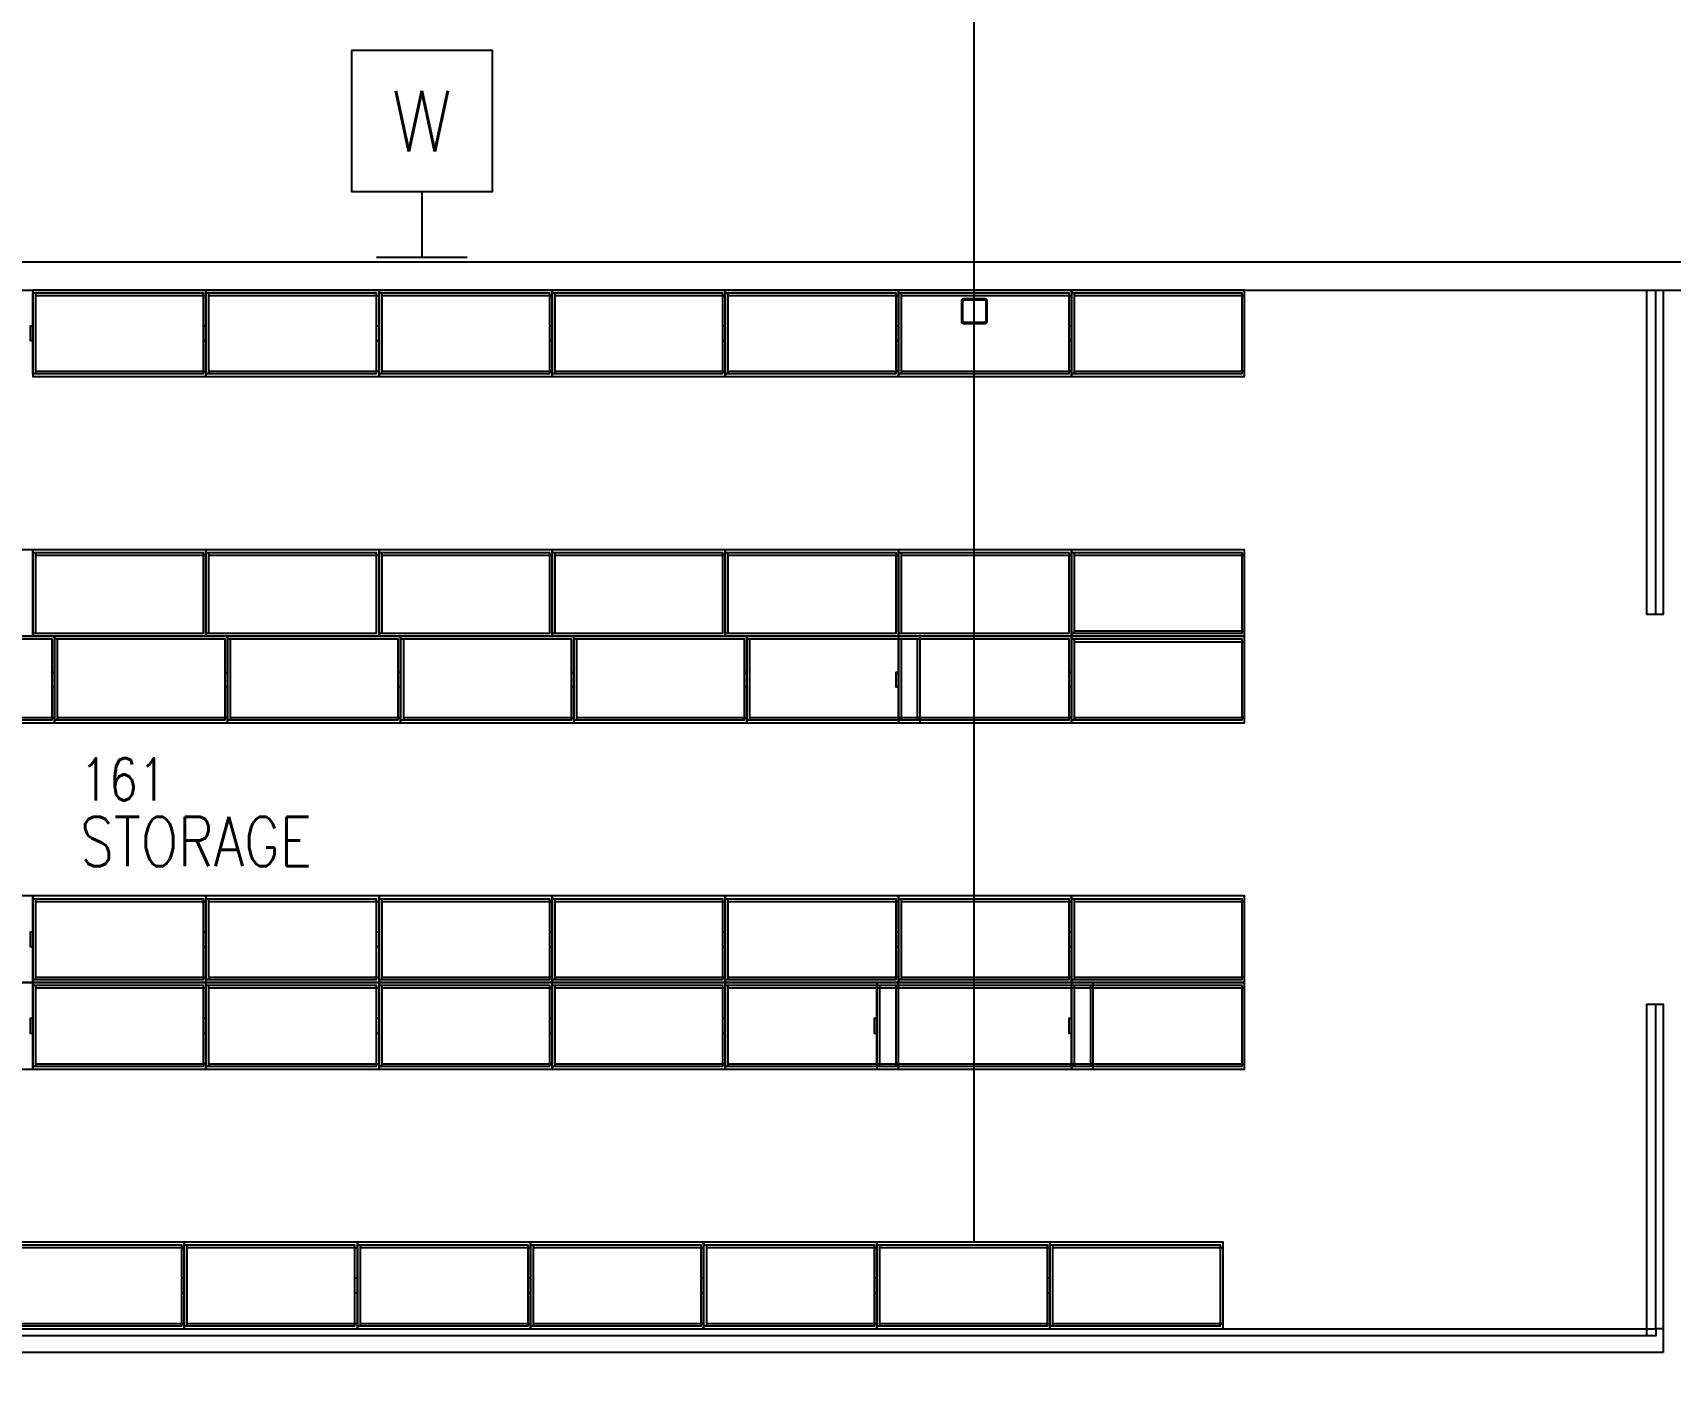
# Model space of a CAD drawing. Header units: millimetres. Extents: x 626570 to 643256, y 6233 to 11343.
# Drawn here: x 627265 to 627722, y 10588.5 to 10964.3 of the extents above; entities that cross this region are included whole.
import ezdxf
from ezdxf.enums import TextEntityAlignment as Align

# ---------------------------------------------------------------- set-up
doc = ezdxf.new("R2010")
doc.units = ezdxf.units.MM
doc.header["$LTSCALE"] = 4000
doc.header["$MEASUREMENT"] = 0
doc.linetypes.add('DASHDOT', pattern=[1, 0.5, -0.25, 0, -0.25])
doc.layers.get('0').update_dxf_attribs({"linetype": 'CONTINUOUS'})
for name, color, linetype in [('2012-201_WALL-FLEXWALL', 7, 'CONTINUOUS'), ('LTG', 6, 'CONTINUOUS'), ('MASTERFOUNDATION_1', 4, 'DASHDOT'), ('MASTERFOUNDATION_25', 7, 'CONTINUOUS'), ('MOVABLE_FURNISH48', 4, 'CONTINUOUS'), ('ROOM-NAME', 4, 'CONTINUOUS'), ('ROOM-NUMBER', 3, 'CONTINUOUS'), ('WALL-GYPSUM-BOARD', 7, 'CONTINUOUS')]:
    doc.layers.add(name, color=color, linetype=linetype)
doc.styles.add('3', font='romans.shx', dxfattribs={"width": 0.8, "height": 1500})
doc.styles.add('3-5', font='romans.shx', dxfattribs={"width": 0.8, "height": 1750})
doc.styles.get("Standard").update_dxf_attribs({"font": 'simplex.shx'})

# ---------------------------------------------------------------- blocks, each defined once
blk = doc.blocks.new('WUP')
for p, q in [((0, 465), (0, 0)), ((-322, 0), (322, 0))]:
    blk.add_line(p, q)
blk.add_lwpolyline([(-500, 1465), (-500, 465), (500, 465), (500, 1465)], close=True)
blk.add_text('W', height=430).set_placement((0, 965), align=Align.MIDDLE)
blk = doc.blocks.new('ROOM-NAME')
at = {"layer": 'ROOM-NAME', "style": '3-5', "width": 0.8}
for tag, p in [('ROOM1', (0, -4.3)), ('ROOM2', (0, -8.95))]:
    blk.add_attdef(tag, p, '', height=3.5, dxfattribs=at)
at = {"layer": 'ROOM-NUMBER', "style": '3', "width": 0.8}
blk.add_attdef('ROOM', (0, 0.35), '', height=3, dxfattribs=at)

msp = doc.modelspace()

# ---------------------------------------------------------------- linework, layer by layer
at = {"layer": '2012-201_WALL-FLEXWALL', "linetype": 'Continuous'}
for p, q in [((627255, 10900.39), (629388.86, 10900.39)), ((627255, 10892.51), (629388.86, 10892.51))]:
    msp.add_line(p, q, dxfattribs=at)
at = {"layer": 'MASTERFOUNDATION_1', "linetype": 'DASHDOT'}
for p, q in [((627527.76, 6626.93), (627527.76, 11123.23)), ((643023.86, 10886.61), (626796.64, 10886.61))]:
    msp.add_line(p, q, dxfattribs=at)
at = {"layer": 'MASTERFOUNDATION_25', "linetype": 'Continuous', "flags": 128}
for points in [[(627524.88, 10890.11), (627530.64, 10890.11), (627530.66, 10890.11), (627530.68, 10890.11), (627530.7, 10890.1), (627530.73, 10890.1), (627530.75, 10890.1), (627530.77, 10890.09), (627530.79, 10890.09), (627530.81, 10890.08), (627530.83, 10890.08), (627530.85, 10890.07), (627530.87, 10890.06), (627530.89, 10890.05), (627530.91, 10890.05), (627530.93, 10890.04), (627530.95, 10890.03), (627530.97, 10890.01), (627530.99, 10890), (627531, 10889.99), (627531.02, 10889.98), (627531.04, 10889.96), (627531.05, 10889.95), (627531.07, 10889.93), (627531.09, 10889.92), (627531.1, 10889.9), (627531.11, 10889.89), (627531.13, 10889.87), (627531.14, 10889.85), (627531.15, 10889.83), (627531.17, 10889.82), (627531.18, 10889.8), (627531.19, 10889.78), (627531.2, 10889.76), (627531.21, 10889.74), (627531.21, 10889.72), (627531.22, 10889.7), (627531.23, 10889.68), (627531.24, 10889.66), (627531.24, 10889.64), (627531.25, 10889.62), (627531.25, 10889.59), (627531.25, 10889.57), (627531.26, 10889.55), (627531.26, 10889.53), (627531.26, 10889.51), (627531.26, 10889.49), (627531.26, 10883.73), (627531.26, 10883.71), (627531.26, 10883.69), (627531.26, 10883.66), (627531.25, 10883.64), (627531.25, 10883.62), (627531.25, 10883.6), (627531.24, 10883.58), (627531.24, 10883.56), (627531.23, 10883.54), (627531.22, 10883.52), (627531.21, 10883.5), (627531.21, 10883.48), (627531.2, 10883.46), (627531.19, 10883.44), (627531.18, 10883.42), (627531.17, 10883.4), (627531.15, 10883.38), (627531.14, 10883.36), (627531.13, 10883.35), (627531.11, 10883.33), (627531.1, 10883.31), (627531.09, 10883.3), (627531.07, 10883.28), (627531.05, 10883.27), (627531.04, 10883.25), (627531.02, 10883.24), (627531, 10883.23), (627530.99, 10883.21), (627530.97, 10883.2), (627530.95, 10883.19), (627530.93, 10883.18), (627530.91, 10883.17), (627530.89, 10883.16), (627530.87, 10883.15), (627530.85, 10883.15), (627530.83, 10883.14), (627530.81, 10883.13), (627530.79, 10883.13), (627530.77, 10883.12), (627530.75, 10883.12), (627530.73, 10883.11), (627530.7, 10883.11), (627530.68, 10883.11), (627530.66, 10883.11), (627530.64, 10883.11), (627524.88, 10883.11), (627524.86, 10883.11), (627524.84, 10883.11), (627524.82, 10883.11), (627524.8, 10883.11), (627524.77, 10883.12), (627524.75, 10883.12), (627524.73, 10883.13), (627524.71, 10883.13), (627524.69, 10883.14), (627524.67, 10883.15), (627524.65, 10883.15), (627524.63, 10883.16), (627524.61, 10883.17), (627524.59, 10883.18), (627524.57, 10883.19), (627524.55, 10883.2), (627524.53, 10883.21), (627524.52, 10883.23), (627524.5, 10883.24), (627524.48, 10883.25), (627524.47, 10883.27), (627524.45, 10883.28), (627524.43, 10883.3), (627524.42, 10883.31), (627524.41, 10883.33), (627524.39, 10883.35), (627524.38, 10883.36), (627524.37, 10883.38), (627524.35, 10883.4), (627524.34, 10883.42), (627524.33, 10883.44), (627524.32, 10883.46), (627524.31, 10883.48), (627524.31, 10883.5), (627524.3, 10883.52), (627524.29, 10883.54), (627524.28, 10883.56), (627524.28, 10883.58), (627524.27, 10883.6), (627524.27, 10883.62), (627524.27, 10883.64), (627524.26, 10883.66), (627524.26, 10883.69), (627524.26, 10883.71), (627524.26, 10883.73), (627524.26, 10889.49), (627524.26, 10889.51), (627524.26, 10889.53), (627524.26, 10889.55), (627524.27, 10889.57), (627524.27, 10889.59), (627524.27, 10889.62), (627524.28, 10889.64), (627524.28, 10889.66), (627524.29, 10889.68), (627524.3, 10889.7), (627524.31, 10889.72), (627524.31, 10889.74), (627524.32, 10889.76), (627524.33, 10889.78), (627524.34, 10889.8), (627524.35, 10889.82), (627524.37, 10889.83), (627524.38, 10889.85), (627524.39, 10889.87), (627524.41, 10889.89), (627524.42, 10889.9), (627524.43, 10889.92), (627524.45, 10889.93), (627524.47, 10889.95), (627524.48, 10889.96), (627524.5, 10889.98), (627524.52, 10889.99), (627524.53, 10890), (627524.55, 10890.01), (627524.57, 10890.03), (627524.59, 10890.04), (627524.61, 10890.05), (627524.63, 10890.05), (627524.65, 10890.06), (627524.67, 10890.07), (627524.69, 10890.08), (627524.71, 10890.08), (627524.73, 10890.09), (627524.75, 10890.09), (627524.77, 10890.1), (627524.8, 10890.1), (627524.82, 10890.1), (627524.84, 10890.11), (627524.86, 10890.11), (627524.88, 10890.11)], [(627524.88, 10889.8), (627530.64, 10889.8), (627530.65, 10889.8), (627530.66, 10889.79), (627530.67, 10889.79), (627530.68, 10889.79), (627530.69, 10889.79), (627530.7, 10889.79), (627530.71, 10889.79), (627530.72, 10889.78), (627530.73, 10889.78), (627530.74, 10889.78), (627530.75, 10889.77), (627530.76, 10889.77), (627530.77, 10889.76), (627530.78, 10889.76), (627530.79, 10889.75), (627530.8, 10889.75), (627530.81, 10889.74), (627530.82, 10889.74), (627530.83, 10889.73), (627530.84, 10889.72), (627530.85, 10889.72), (627530.85, 10889.71), (627530.86, 10889.7), (627530.87, 10889.69), (627530.88, 10889.69), (627530.88, 10889.68), (627530.89, 10889.67), (627530.89, 10889.66), (627530.9, 10889.65), (627530.91, 10889.64), (627530.91, 10889.63), (627530.92, 10889.62), (627530.92, 10889.61), (627530.92, 10889.6), (627530.93, 10889.59), (627530.93, 10889.58), (627530.94, 10889.57), (627530.94, 10889.56), (627530.94, 10889.55), (627530.94, 10889.54), (627530.94, 10889.53), (627530.95, 10889.52), (627530.95, 10889.51), (627530.95, 10889.5), (627530.95, 10889.49), (627530.95, 10883.73), (627530.95, 10883.72), (627530.95, 10883.71), (627530.95, 10883.7), (627530.94, 10883.69), (627530.94, 10883.68), (627530.94, 10883.67), (627530.94, 10883.66), (627530.94, 10883.64), (627530.93, 10883.63), (627530.93, 10883.62), (627530.92, 10883.61), (627530.92, 10883.6), (627530.92, 10883.59), (627530.91, 10883.59), (627530.91, 10883.58), (627530.9, 10883.57), (627530.89, 10883.56), (627530.89, 10883.55), (627530.88, 10883.54), (627530.88, 10883.53), (627530.87, 10883.52), (627530.86, 10883.52), (627530.85, 10883.51), (627530.85, 10883.5), (627530.84, 10883.49), (627530.83, 10883.49), (627530.82, 10883.48), (627530.81, 10883.47), (627530.8, 10883.47), (627530.79, 10883.46), (627530.78, 10883.46), (627530.77, 10883.45), (627530.76, 10883.45), (627530.75, 10883.44), (627530.74, 10883.44), (627530.73, 10883.44), (627530.72, 10883.43), (627530.71, 10883.43), (627530.7, 10883.43), (627530.69, 10883.43), (627530.68, 10883.42), (627530.67, 10883.42), (627530.66, 10883.42), (627530.65, 10883.42), (627530.64, 10883.42), (627524.88, 10883.42), (627524.87, 10883.42), (627524.86, 10883.42), (627524.85, 10883.42), (627524.84, 10883.42), (627524.83, 10883.43), (627524.82, 10883.43), (627524.81, 10883.43), (627524.8, 10883.43), (627524.79, 10883.44), (627524.78, 10883.44), (627524.77, 10883.44), (627524.76, 10883.45), (627524.75, 10883.45), (627524.74, 10883.46), (627524.73, 10883.46), (627524.72, 10883.47), (627524.71, 10883.47), (627524.7, 10883.48), (627524.69, 10883.49), (627524.68, 10883.49), (627524.68, 10883.5), (627524.67, 10883.51), (627524.66, 10883.52), (627524.65, 10883.52), (627524.65, 10883.53), (627524.64, 10883.54), (627524.63, 10883.55), (627524.63, 10883.56), (627524.62, 10883.57), (627524.61, 10883.58), (627524.61, 10883.59), (627524.6, 10883.59), (627524.6, 10883.6), (627524.6, 10883.61), (627524.59, 10883.62), (627524.59, 10883.63), (627524.59, 10883.64), (627524.58, 10883.66), (627524.58, 10883.67), (627524.58, 10883.68), (627524.58, 10883.69), (627524.57, 10883.7), (627524.57, 10883.71), (627524.57, 10883.72), (627524.57, 10883.73), (627524.57, 10889.49), (627524.57, 10889.5), (627524.57, 10889.51), (627524.57, 10889.52), (627524.58, 10889.53), (627524.58, 10889.54), (627524.58, 10889.55), (627524.58, 10889.56), (627524.59, 10889.57), (627524.59, 10889.58), (627524.59, 10889.59), (627524.6, 10889.6), (627524.6, 10889.61), (627524.6, 10889.62), (627524.61, 10889.63), (627524.61, 10889.64), (627524.62, 10889.65), (627524.63, 10889.66), (627524.63, 10889.67), (627524.64, 10889.68), (627524.65, 10889.69), (627524.65, 10889.69), (627524.66, 10889.7), (627524.67, 10889.71), (627524.68, 10889.72), (627524.68, 10889.72), (627524.69, 10889.73), (627524.7, 10889.74), (627524.71, 10889.74), (627524.72, 10889.75), (627524.73, 10889.75), (627524.74, 10889.76), (627524.75, 10889.76), (627524.76, 10889.77), (627524.77, 10889.77), (627524.78, 10889.78), (627524.79, 10889.78), (627524.8, 10889.78), (627524.81, 10889.79), (627524.82, 10889.79), (627524.83, 10889.79), (627524.84, 10889.79), (627524.85, 10889.79), (627524.86, 10889.79), (627524.87, 10889.8), (627524.88, 10889.8)]]:
    msp.add_lwpolyline(points, close=True, dxfattribs=at)
at = {"layer": 'MOVABLE_FURNISH48', "linetype": 'Continuous'}
for p, q in [((627265.75, 10891.76), (627265.75, 10869.11)), ((627265.75, 10891), (627313.31, 10891)), ((627314.07, 10891.76), (627314.07, 10869.11)), ((627314.07, 10891), (627361.63, 10891)), ((627362.38, 10891.76), (627362.38, 10869.11)), ((627362.38, 10891), (627409.94, 10891)), ((627410.7, 10891.76), (627410.7, 10869.11)), ((627410.7, 10891), (627458.26, 10891)), ((627459.02, 10891.76), (627459.02, 10869.11)), ((627459.02, 10891), (627506.58, 10891)), ((627507.33, 10891.76), (627507.33, 10869.11)), ((627507.33, 10891), (627554.89, 10891)), ((627555.65, 10891.76), (627555.65, 10869.11)), ((627555.65, 10891), (627603.21, 10891)), ((627265.75, 10869.87), (627313.31, 10869.87)), ((627314.07, 10869.87), (627361.63, 10869.87)), ((627362.38, 10869.87), (627409.94, 10869.87)), ((627410.7, 10869.87), (627458.26, 10869.87)), ((627459.02, 10869.87), (627506.58, 10869.87)), ((627507.33, 10869.87), (627554.89, 10869.87)), ((627555.65, 10869.87), (627603.21, 10869.87)), ((627265.75, 10819.28), (627265.75, 10796.64)), ((627265.75, 10818.53), (627313.31, 10818.53)), ((627314.07, 10819.28), (627314.07, 10796.64)), ((627314.07, 10818.53), (627361.63, 10818.53)), ((627362.38, 10819.28), (627362.38, 10796.64)), ((627362.38, 10818.53), (627409.94, 10818.53)), ((627410.7, 10819.28), (627410.7, 10796.64)), ((627410.7, 10818.53), (627458.26, 10818.53)), ((627459.02, 10819.28), (627459.02, 10796.64)), ((627459.02, 10818.53), (627506.58, 10818.53)), ((627507.33, 10819.28), (627507.33, 10796.64)), ((627507.33, 10818.53), (627554.89, 10818.53)), ((627555.65, 10819.28), (627555.65, 10796.64)), ((627555.65, 10818.53), (627603.21, 10818.53)), ((627271.79, 10795.13), (627271.79, 10772.48)), ((627320.11, 10795.13), (627320.11, 10772.48)), ((627368.42, 10795.13), (627368.42, 10772.48)), ((627416.74, 10795.13), (627416.74, 10772.48)), ((627465.06, 10795.13), (627465.06, 10772.48)), ((627507.33, 10795.13), (627507.33, 10772.48)), ((627555.65, 10797.39), (627603.21, 10797.39)), ((627555.65, 10795.13), (627555.65, 10772.48)), ((627555.65, 10794.37), (627603.21, 10794.37)), ((627223.47, 10773.23), (627271.03, 10773.23)), ((627271.79, 10773.23), (627319.35, 10773.23)), ((627320.11, 10773.23), (627367.67, 10773.23)), ((627368.42, 10773.23), (627415.98, 10773.23)), ((627416.74, 10773.23), (627464.3, 10773.23)), ((627465.06, 10773.23), (627512.62, 10773.23)), ((627507.33, 10773.23), (627554.89, 10773.23)), ((627555.65, 10773.23), (627603.21, 10773.23)), ((627265.75, 10722.65), (627265.75, 10700)), ((627265.75, 10721.9), (627313.31, 10721.9)), ((627314.07, 10722.65), (627314.07, 10700)), ((627314.07, 10721.9), (627361.63, 10721.9)), ((627362.38, 10722.65), (627362.38, 10700)), ((627362.38, 10721.9), (627409.94, 10721.9)), ((627410.7, 10722.65), (627410.7, 10700)), ((627410.7, 10721.9), (627458.26, 10721.9)), ((627459.02, 10722.65), (627459.02, 10700)), ((627459.02, 10721.9), (627506.58, 10721.9)), ((627507.33, 10722.65), (627507.33, 10700)), ((627507.33, 10721.9), (627554.89, 10721.9)), ((627555.65, 10722.65), (627555.65, 10700)), ((627555.65, 10721.9), (627603.21, 10721.9)), ((627265.75, 10700.76), (627313.31, 10700.76)), ((627265.75, 10698.49), (627265.75, 10675.84)), ((627314.07, 10700.76), (627361.63, 10700.76)), ((627314.07, 10698.49), (627314.07, 10675.84)), ((627362.38, 10700.76), (627409.94, 10700.76)), ((627362.38, 10698.49), (627362.38, 10675.84)), ((627410.7, 10700.76), (627458.26, 10700.76)), ((627410.7, 10698.49), (627410.7, 10675.84)), ((627459.02, 10700.76), (627506.58, 10700.76)), ((627459.02, 10698.49), (627459.02, 10675.84)), ((627501.29, 10698.49), (627501.29, 10675.84)), ((627507.33, 10700.76), (627554.89, 10700.76)), ((627555.65, 10700.76), (627603.21, 10700.76)), ((627555.65, 10698.49), (627555.65, 10675.84)), ((627265.75, 10697.74), (627313.31, 10697.74)), ((627314.07, 10697.74), (627361.63, 10697.74)), ((627362.38, 10697.74), (627409.94, 10697.74)), ((627410.7, 10697.74), (627458.26, 10697.74)), ((627459.02, 10697.74), (627506.58, 10697.74)), ((627501.29, 10697.74), (627560.93, 10697.74)), ((627555.65, 10697.74), (627603.21, 10697.74)), ((627265.75, 10676.6), (627313.31, 10676.6)), ((627314.07, 10676.6), (627361.63, 10676.6)), ((627362.38, 10676.6), (627409.94, 10676.6)), ((627410.7, 10676.6), (627458.26, 10676.6)), ((627459.02, 10676.6), (627506.58, 10676.6)), ((627501.29, 10676.6), (627560.93, 10676.6)), ((627555.65, 10676.6), (627603.21, 10676.6)), ((627259.71, 10625.26), (627307.27, 10625.26)), ((627308.03, 10626.02), (627308.03, 10603.37)), ((627308.03, 10625.26), (627355.59, 10625.26)), ((627356.34, 10626.02), (627356.34, 10603.37)), ((627356.34, 10625.26), (627403.9, 10625.26)), ((627404.66, 10626.02), (627404.66, 10603.37)), ((627404.66, 10625.26), (627452.22, 10625.26)), ((627452.98, 10626.02), (627452.98, 10603.37)), ((627452.98, 10625.26), (627500.54, 10625.26)), ((627501.29, 10626.02), (627501.29, 10603.37)), ((627501.29, 10625.26), (627548.85, 10625.26)), ((627549.61, 10626.02), (627549.61, 10603.37)), ((627549.61, 10625.26), (627597.17, 10625.26)), ((627259.71, 10604.12), (627307.27, 10604.12)), ((627308.03, 10604.12), (627355.59, 10604.12)), ((627356.34, 10604.12), (627403.9, 10604.12)), ((627404.66, 10604.12), (627452.22, 10604.12)), ((627452.98, 10604.12), (627500.54, 10604.12)), ((627501.29, 10604.12), (627548.85, 10604.12)), ((627549.61, 10604.12), (627597.17, 10604.12))]:
    msp.add_line(p, q, dxfattribs=at)
at = {"layer": 'MOVABLE_FURNISH48', "linetype": 'Continuous', "flags": 128}
for points in [[(627264.99, 10892.51), (627264.99, 10868.36), (627313.31, 10868.36), (627313.31, 10892.51), (627264.99, 10892.51)], [(627264.99, 10891.76), (627312.56, 10891.76), (627312.56, 10869.11), (627264.99, 10869.11), (627264.99, 10891.76)], [(627313.31, 10892.51), (627313.31, 10868.36), (627361.63, 10868.36), (627361.63, 10892.51), (627313.31, 10892.51)], [(627313.31, 10891.76), (627360.87, 10891.76), (627360.87, 10869.11), (627313.31, 10869.11), (627313.31, 10891.76)], [(627361.63, 10892.51), (627361.63, 10868.36), (627409.94, 10868.36), (627409.94, 10892.51), (627361.63, 10892.51)], [(627361.63, 10891.76), (627409.19, 10891.76), (627409.19, 10869.11), (627361.63, 10869.11), (627361.63, 10891.76)], [(627409.94, 10892.51), (627409.94, 10868.36), (627458.26, 10868.36), (627458.26, 10892.51), (627409.94, 10892.51)], [(627409.94, 10891.76), (627457.51, 10891.76), (627457.51, 10869.11), (627409.94, 10869.11), (627409.94, 10891.76)], [(627458.26, 10892.51), (627458.26, 10868.36), (627506.58, 10868.36), (627506.58, 10892.51), (627458.26, 10892.51)], [(627458.26, 10891.76), (627505.82, 10891.76), (627505.82, 10869.11), (627458.26, 10869.11), (627458.26, 10891.76)], [(627506.58, 10892.51), (627506.58, 10868.36), (627554.89, 10868.36), (627554.89, 10892.51), (627506.58, 10892.51)], [(627506.58, 10891.76), (627554.14, 10891.76), (627554.14, 10869.11), (627506.58, 10869.11), (627506.58, 10891.76)], [(627554.89, 10892.51), (627554.89, 10868.36), (627603.21, 10868.36), (627603.21, 10892.51), (627554.89, 10892.51)], [(627554.89, 10891.76), (627602.46, 10891.76), (627602.46, 10869.11), (627554.89, 10869.11), (627554.89, 10891.76)], [(627717.96, 10801.92), (627717.96, 10892.51), (627719.98, 10892.51), (627719.98, 10801.92), (627717.96, 10801.92)], [(627264.99, 10882.45), (627264.24, 10882.45), (627264.24, 10878.42), (627264.99, 10878.42), (627264.99, 10882.45)], [(627313.31, 10882.45), (627312.56, 10882.45), (627312.56, 10878.42), (627313.31, 10878.42), (627313.31, 10882.45)], [(627361.63, 10882.45), (627360.87, 10882.45), (627360.87, 10878.42), (627361.63, 10878.42), (627361.63, 10882.45)], [(627409.94, 10882.45), (627409.19, 10882.45), (627409.19, 10878.42), (627409.94, 10878.42), (627409.94, 10882.45)], [(627458.26, 10882.45), (627457.51, 10882.45), (627457.51, 10878.42), (627458.26, 10878.42), (627458.26, 10882.45)], [(627506.58, 10882.45), (627505.82, 10882.45), (627505.82, 10878.42), (627506.58, 10878.42), (627506.58, 10882.45)], [(627554.89, 10882.45), (627554.14, 10882.45), (627554.14, 10878.42), (627554.89, 10878.42), (627554.89, 10882.45)], [(627216.68, 10820.04), (627216.68, 10795.88), (627264.99, 10795.88), (627264.99, 10820.04), (627216.68, 10820.04)], [(627264.99, 10820.04), (627264.99, 10795.88), (627313.31, 10795.88), (627313.31, 10820.04), (627264.99, 10820.04)], [(627264.99, 10819.28), (627312.56, 10819.28), (627312.56, 10796.64), (627264.99, 10796.64), (627264.99, 10819.28)], [(627313.31, 10820.04), (627313.31, 10795.88), (627361.63, 10795.88), (627361.63, 10820.04), (627313.31, 10820.04)], [(627313.31, 10819.28), (627360.87, 10819.28), (627360.87, 10796.64), (627313.31, 10796.64), (627313.31, 10819.28)], [(627361.63, 10820.04), (627361.63, 10795.88), (627409.94, 10795.88), (627409.94, 10820.04), (627361.63, 10820.04)], [(627361.63, 10819.28), (627409.19, 10819.28), (627409.19, 10796.64), (627361.63, 10796.64), (627361.63, 10819.28)], [(627409.94, 10820.04), (627409.94, 10795.88), (627458.26, 10795.88), (627458.26, 10820.04), (627409.94, 10820.04)], [(627409.94, 10819.28), (627457.51, 10819.28), (627457.51, 10796.64), (627409.94, 10796.64), (627409.94, 10819.28)], [(627458.26, 10820.04), (627458.26, 10795.88), (627506.58, 10795.88), (627506.58, 10820.04), (627458.26, 10820.04)], [(627458.26, 10819.28), (627505.82, 10819.28), (627505.82, 10796.64), (627458.26, 10796.64), (627458.26, 10819.28)], [(627506.58, 10820.04), (627506.58, 10795.88), (627554.89, 10795.88), (627554.89, 10820.04), (627506.58, 10820.04)], [(627506.58, 10819.28), (627554.14, 10819.28), (627554.14, 10796.64), (627506.58, 10796.64), (627506.58, 10819.28)], [(627554.89, 10820.04), (627554.89, 10795.88), (627603.21, 10795.88), (627603.21, 10820.04), (627554.89, 10820.04)], [(627554.89, 10819.28), (627602.46, 10819.28), (627602.46, 10796.64), (627554.89, 10796.64), (627554.89, 10819.28)], [(627222.72, 10795.88), (627222.72, 10771.72), (627271.03, 10771.72), (627271.03, 10795.88), (627222.72, 10795.88)], [(627222.72, 10795.13), (627270.28, 10795.13), (627270.28, 10772.48), (627222.72, 10772.48), (627222.72, 10795.13)], [(627271.03, 10795.88), (627271.03, 10771.72), (627319.35, 10771.72), (627319.35, 10795.88), (627271.03, 10795.88)], [(627271.03, 10795.13), (627318.6, 10795.13), (627318.6, 10772.48), (627271.03, 10772.48), (627271.03, 10795.13)], [(627319.35, 10795.88), (627319.35, 10771.72), (627367.67, 10771.72), (627367.67, 10795.88), (627319.35, 10795.88)], [(627319.35, 10795.13), (627366.91, 10795.13), (627366.91, 10772.48), (627319.35, 10772.48), (627319.35, 10795.13)], [(627367.67, 10795.88), (627367.67, 10771.72), (627415.98, 10771.72), (627415.98, 10795.88), (627367.67, 10795.88)], [(627367.67, 10795.13), (627415.23, 10795.13), (627415.23, 10772.48), (627367.67, 10772.48), (627367.67, 10795.13)], [(627415.98, 10795.88), (627415.98, 10771.72), (627464.3, 10771.72), (627464.3, 10795.88), (627415.98, 10795.88)], [(627415.98, 10795.13), (627463.55, 10795.13), (627463.55, 10772.48), (627415.98, 10772.48), (627415.98, 10795.13)], [(627464.3, 10795.88), (627464.3, 10771.72), (627512.62, 10771.72), (627512.62, 10795.88), (627464.3, 10795.88)], [(627464.3, 10795.13), (627511.86, 10795.13), (627511.86, 10772.48), (627464.3, 10772.48), (627464.3, 10795.13)], [(627506.58, 10795.88), (627506.58, 10771.72), (627554.89, 10771.72), (627554.89, 10795.88), (627506.58, 10795.88)], [(627506.58, 10795.13), (627554.14, 10795.13), (627554.14, 10772.48), (627506.58, 10772.48), (627506.58, 10795.13)], [(627554.89, 10795.88), (627554.89, 10771.72), (627603.21, 10771.72), (627603.21, 10795.88), (627554.89, 10795.88)], [(627554.89, 10795.13), (627602.46, 10795.13), (627602.46, 10772.48), (627554.89, 10772.48), (627554.89, 10795.13)], [(627271.03, 10785.81), (627270.28, 10785.81), (627270.28, 10781.79), (627271.03, 10781.79), (627271.03, 10785.81)], [(627319.35, 10785.81), (627318.6, 10785.81), (627318.6, 10781.79), (627319.35, 10781.79), (627319.35, 10785.81)], [(627367.67, 10785.81), (627366.91, 10785.81), (627366.91, 10781.79), (627367.67, 10781.79), (627367.67, 10785.81)], [(627415.98, 10785.81), (627415.23, 10785.81), (627415.23, 10781.79), (627415.98, 10781.79), (627415.98, 10785.81)], [(627464.3, 10785.81), (627463.55, 10785.81), (627463.55, 10781.79), (627464.3, 10781.79), (627464.3, 10785.81)], [(627506.58, 10785.81), (627505.82, 10785.81), (627505.82, 10781.79), (627506.58, 10781.79), (627506.58, 10785.81)], [(627554.89, 10785.81), (627554.14, 10785.81), (627554.14, 10781.79), (627554.89, 10781.79), (627554.89, 10785.81)], [(627216.68, 10723.41), (627216.68, 10699.25), (627264.99, 10699.25), (627264.99, 10723.41), (627216.68, 10723.41)], [(627264.99, 10723.41), (627264.99, 10699.25), (627313.31, 10699.25), (627313.31, 10723.41), (627264.99, 10723.41)], [(627264.99, 10722.65), (627312.56, 10722.65), (627312.56, 10700), (627264.99, 10700), (627264.99, 10722.65)], [(627313.31, 10723.41), (627313.31, 10699.25), (627361.63, 10699.25), (627361.63, 10723.41), (627313.31, 10723.41)], [(627313.31, 10722.65), (627360.87, 10722.65), (627360.87, 10700), (627313.31, 10700), (627313.31, 10722.65)], [(627361.63, 10723.41), (627361.63, 10699.25), (627409.94, 10699.25), (627409.94, 10723.41), (627361.63, 10723.41)], [(627361.63, 10722.65), (627409.19, 10722.65), (627409.19, 10700), (627361.63, 10700), (627361.63, 10722.65)], [(627409.94, 10723.41), (627409.94, 10699.25), (627458.26, 10699.25), (627458.26, 10723.41), (627409.94, 10723.41)], [(627409.94, 10722.65), (627457.51, 10722.65), (627457.51, 10700), (627409.94, 10700), (627409.94, 10722.65)], [(627458.26, 10723.41), (627458.26, 10699.25), (627506.58, 10699.25), (627506.58, 10723.41), (627458.26, 10723.41)], [(627458.26, 10722.65), (627505.82, 10722.65), (627505.82, 10700), (627458.26, 10700), (627458.26, 10722.65)], [(627506.58, 10723.41), (627506.58, 10699.25), (627554.89, 10699.25), (627554.89, 10723.41), (627506.58, 10723.41)], [(627506.58, 10722.65), (627554.14, 10722.65), (627554.14, 10700), (627506.58, 10700), (627506.58, 10722.65)], [(627554.89, 10723.41), (627554.89, 10699.25), (627603.21, 10699.25), (627603.21, 10723.41), (627554.89, 10723.41)], [(627554.89, 10722.65), (627602.46, 10722.65), (627602.46, 10700), (627554.89, 10700), (627554.89, 10722.65)], [(627264.99, 10713.34), (627264.24, 10713.34), (627264.24, 10709.31), (627264.99, 10709.31), (627264.99, 10713.34)], [(627313.31, 10713.34), (627312.56, 10713.34), (627312.56, 10709.31), (627313.31, 10709.31), (627313.31, 10713.34)], [(627361.63, 10713.34), (627360.87, 10713.34), (627360.87, 10709.31), (627361.63, 10709.31), (627361.63, 10713.34)], [(627409.94, 10713.34), (627409.19, 10713.34), (627409.19, 10709.31), (627409.94, 10709.31), (627409.94, 10713.34)], [(627458.26, 10713.34), (627457.51, 10713.34), (627457.51, 10709.31), (627458.26, 10709.31), (627458.26, 10713.34)], [(627506.58, 10713.34), (627505.82, 10713.34), (627505.82, 10709.31), (627506.58, 10709.31), (627506.58, 10713.34)], [(627554.89, 10713.34), (627554.14, 10713.34), (627554.14, 10709.31), (627554.89, 10709.31), (627554.89, 10713.34)], [(627216.68, 10699.25), (627216.68, 10675.09), (627264.99, 10675.09), (627264.99, 10699.25), (627216.68, 10699.25)], [(627264.99, 10699.25), (627264.99, 10675.09), (627313.31, 10675.09), (627313.31, 10699.25), (627264.99, 10699.25)], [(627264.99, 10698.49), (627312.56, 10698.49), (627312.56, 10675.84), (627264.99, 10675.84), (627264.99, 10698.49)], [(627313.31, 10699.25), (627313.31, 10675.09), (627361.63, 10675.09), (627361.63, 10699.25), (627313.31, 10699.25)], [(627313.31, 10698.49), (627360.87, 10698.49), (627360.87, 10675.84), (627313.31, 10675.84), (627313.31, 10698.49)], [(627361.63, 10699.25), (627361.63, 10675.09), (627409.94, 10675.09), (627409.94, 10699.25), (627361.63, 10699.25)], [(627361.63, 10698.49), (627409.19, 10698.49), (627409.19, 10675.84), (627361.63, 10675.84), (627361.63, 10698.49)], [(627409.94, 10699.25), (627409.94, 10675.09), (627458.26, 10675.09), (627458.26, 10699.25), (627409.94, 10699.25)], [(627409.94, 10698.49), (627457.51, 10698.49), (627457.51, 10675.84), (627409.94, 10675.84), (627409.94, 10698.49)], [(627458.26, 10699.25), (627458.26, 10675.09), (627506.58, 10675.09), (627506.58, 10699.25), (627458.26, 10699.25)], [(627458.26, 10698.49), (627505.82, 10698.49), (627505.82, 10675.84), (627458.26, 10675.84), (627458.26, 10698.49)], [(627500.54, 10699.25), (627500.54, 10675.09), (627560.93, 10675.09), (627560.93, 10699.25), (627500.54, 10699.25)], [(627500.54, 10698.49), (627560.18, 10698.49), (627560.18, 10675.84), (627500.54, 10675.84), (627500.54, 10698.49)], [(627554.89, 10699.25), (627554.89, 10675.09), (627603.21, 10675.09), (627603.21, 10699.25), (627554.89, 10699.25)], [(627554.89, 10698.49), (627602.46, 10698.49), (627602.46, 10675.84), (627554.89, 10675.84), (627554.89, 10698.49)], [(627264.99, 10689.18), (627264.24, 10689.18), (627264.24, 10685.16), (627264.99, 10685.16), (627264.99, 10689.18)], [(627313.31, 10689.18), (627312.56, 10689.18), (627312.56, 10685.16), (627313.31, 10685.16), (627313.31, 10689.18)], [(627361.63, 10689.18), (627360.87, 10689.18), (627360.87, 10685.16), (627361.63, 10685.16), (627361.63, 10689.18)], [(627409.94, 10689.18), (627409.19, 10689.18), (627409.19, 10685.16), (627409.94, 10685.16), (627409.94, 10689.18)], [(627458.26, 10689.18), (627457.51, 10689.18), (627457.51, 10685.16), (627458.26, 10685.16), (627458.26, 10689.18)], [(627500.54, 10689.18), (627499.78, 10689.18), (627499.78, 10685.16), (627500.54, 10685.16), (627500.54, 10689.18)], [(627554.89, 10689.18), (627554.14, 10689.18), (627554.14, 10685.16), (627554.89, 10685.16), (627554.89, 10689.18)], [(627717.96, 10602.61), (627717.96, 10693.21), (627719.98, 10693.21), (627719.98, 10602.61), (627717.96, 10602.61)], [(627258.96, 10626.77), (627258.96, 10602.61), (627307.27, 10602.61), (627307.27, 10626.77), (627258.96, 10626.77)], [(627258.96, 10626.02), (627306.52, 10626.02), (627306.52, 10603.37), (627258.96, 10603.37), (627258.96, 10626.02)], [(627307.27, 10626.77), (627307.27, 10602.61), (627355.59, 10602.61), (627355.59, 10626.77), (627307.27, 10626.77)], [(627307.27, 10626.02), (627354.83, 10626.02), (627354.83, 10603.37), (627307.27, 10603.37), (627307.27, 10626.02)], [(627355.59, 10626.77), (627355.59, 10602.61), (627403.9, 10602.61), (627403.9, 10626.77), (627355.59, 10626.77)], [(627355.59, 10626.02), (627403.15, 10626.02), (627403.15, 10603.37), (627355.59, 10603.37), (627355.59, 10626.02)], [(627403.9, 10626.77), (627403.9, 10602.61), (627452.22, 10602.61), (627452.22, 10626.77), (627403.9, 10626.77)], [(627403.9, 10626.02), (627451.47, 10626.02), (627451.47, 10603.37), (627403.9, 10603.37), (627403.9, 10626.02)], [(627452.22, 10626.77), (627452.22, 10602.61), (627500.54, 10602.61), (627500.54, 10626.77), (627452.22, 10626.77)], [(627452.22, 10626.02), (627499.78, 10626.02), (627499.78, 10603.37), (627452.22, 10603.37), (627452.22, 10626.02)], [(627500.54, 10626.77), (627500.54, 10602.61), (627548.85, 10602.61), (627548.85, 10626.77), (627500.54, 10626.77)], [(627500.54, 10626.02), (627548.1, 10626.02), (627548.1, 10603.37), (627500.54, 10603.37), (627500.54, 10626.02)], [(627548.85, 10626.77), (627548.85, 10602.61), (627597.17, 10602.61), (627597.17, 10626.77), (627548.85, 10626.77)], [(627548.85, 10626.02), (627596.42, 10626.02), (627596.42, 10603.37), (627548.85, 10603.37), (627548.85, 10626.02)], [(627307.27, 10616.71), (627306.52, 10616.71), (627306.52, 10612.68), (627307.27, 10612.68), (627307.27, 10616.71)], [(627355.59, 10616.71), (627354.83, 10616.71), (627354.83, 10612.68), (627355.59, 10612.68), (627355.59, 10616.71)], [(627403.9, 10616.71), (627403.15, 10616.71), (627403.15, 10612.68), (627403.9, 10612.68), (627403.9, 10616.71)], [(627452.22, 10616.71), (627451.47, 10616.71), (627451.47, 10612.68), (627452.22, 10612.68), (627452.22, 10616.71)], [(627500.54, 10616.71), (627499.78, 10616.71), (627499.78, 10612.68), (627500.54, 10612.68), (627500.54, 10616.71)], [(627548.85, 10616.71), (627548.1, 10616.71), (627548.1, 10612.68), (627548.85, 10612.68), (627548.85, 10616.71)], [(627089.85, 10602.61), (627717.96, 10602.61), (627717.96, 10600.6), (627089.85, 10600.6), (627089.85, 10602.61)]]:
    msp.add_lwpolyline(points, close=True, dxfattribs=at)
at = {"layer": 'WALL-GYPSUM-BOARD', "linetype": 'Continuous'}
for p, q in [((627715.33, 10892.51), (627715.33, 10801.92)), ((627719.98, 10892.51), (627719.98, 10801.92)), ((627719.98, 10801.92), (627715.33, 10801.92)), ((627715.33, 10693.21), (627719.98, 10693.21)), ((627715.33, 10693.21), (627715.33, 10600.6)), ((627719.98, 10693.21), (627719.98, 10595.96)), ((627715.33, 10600.6), (627089.85, 10600.6)), ((627719.98, 10595.96), (627089.85, 10595.96))]:
    msp.add_line(p, q, dxfattribs=at)

# ---------------------------------------------------------------- block references
at = {"layer": 'LTG', "xscale": 0.03937008, "yscale": 0.03937008, "zscale": 0.03937008}
msp.add_blockref('WUP', (627373.59, 10901.7), dxfattribs=at)
at = {"layer": 'ROOM-NAME'}
ref = msp.add_blockref('ROOM-NAME', (627278.17, 10748.64), dxfattribs=dict(at, xscale=3.937008, yscale=3.937008, zscale=3.937008))
ref.add_attrib('ROOM', '161', (627278.17, 10750.02), dxfattribs={"layer": 'ROOM-NUMBER', "height": 11.811, "style": '3', "width": 0.8})
ref.add_attrib('ROOM1', 'STORAGE', (627278.17, 10731.7), dxfattribs={"height": 13.78, "style": '3-5', "width": 0.8})

doc.saveas('drawing.dxf')
